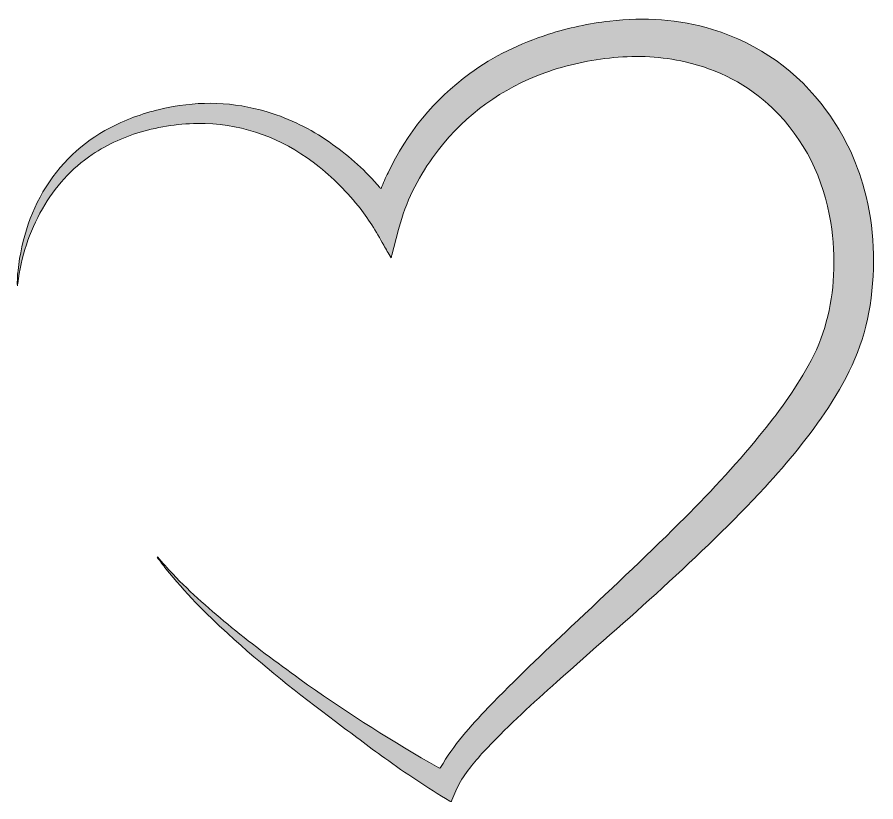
# Model space of a CAD drawing. Extents: x 601 to 1458, y -1426 to -737.
# Drawn here: x 705 to 1458, y -1426 to -737 of the extents above; entities that cross this region are included whole.
import ezdxf

# ---------------------------------------------------------------- set-up
doc = ezdxf.new("R2010")
doc.units = 0
doc.header["$MEASUREMENT"] = 0
doc.layers.add('katman 1', color=7, linetype='Continuous')

# ---------------------------------------------------------------- blocks, each defined once
blk = doc.blocks.new('block 3')
at = {"layer": 'katman 1', "true_color": 0x01c900}
h = blk.add_hatch(color=92, dxfattribs=at)
h.dxf.hatch_style = 2
edge = h.paths.add_edge_path()
edge.add_spline(control_points=[(827.68, -1211.21), (832, -1216.27), (836.42, -1221.25), (840.99, -1226.08), (857.02, -1243.05), (874.64, -1258.28), (892.67, -1273.05), (912.03, -1288.92), (932.11, -1303.84), (952.43, -1318.45), (989.17, -1344.86), (1027.27, -1369.13), (1066.42, -1391.78), (1069.12, -1393.34), (1071.83, -1394.85), (1074.53, -1396.41), (1075.12, -1396.75), (1075.54, -1397.01), (1076.03, -1396.16), (1087.3, -1376.49), (1102.38, -1359.82), (1117.88, -1343.52), (1141.28, -1318.9), (1166.13, -1295.76), (1190.76, -1272.39), (1222.47, -1242.29), (1254.59, -1212.62), (1285.51, -1181.7), (1310.12, -1157.09), (1333.97, -1131.77), (1355.97, -1104.77), (1371.75, -1085.39), (1386.4, -1065.27), (1398.74, -1043.45), (1412.76, -1018.67), (1419.42, -991.98), (1420.94, -963.78), (1421.77, -948.32), (1421.01, -932.94), (1418.46, -917.67), (1411.97, -878.84), (1395.86, -844.84), (1367.3, -817.28), (1345.7, -796.45), (1319.92, -783.33), (1290.78, -776.65), (1270.08, -771.91), (1249.14, -770.84), (1228.03, -772.87), (1207.27, -774.87), (1187.01, -779.12), (1167.39, -786.25), (1129.86, -799.9), (1098.67, -822.32), (1074.15, -853.88), (1060.02, -872.07), (1048.88, -891.94), (1042.03, -914), (1038.8, -924.39), (1036.3, -935.02), (1033.48, -945.54), (1033.23, -946.45), (1032.99, -947.36), (1032.63, -948.67), (1030.36, -944.74), (1028.23, -941.15), (1026.18, -937.51), (1019.42, -925.53), (1012.51, -913.67), (1003.72, -903), (991.96, -888.72), (979.01, -875.72), (964.17, -864.67), (936.09, -843.76), (904.74, -831.83), (869.55, -830.75), (851.21, -830.18), (833.23, -832.63), (815.54, -837.48), (799.38, -841.91), (784.29, -848.63), (770.38, -857.98), (751.97, -870.35), (737.57, -886.43), (726.64, -905.66), (715.06, -926.03), (707.88, -947.87), (705.06, -971.14), (705.02, -971.46), (704.97, -971.77), (704.93, -972.08), (704.88, -972.45), (704.83, -972.82), (704.68, -973.18), (704.52, -968.69), (704.76, -964.21), (705.26, -959.76), (708.4, -931.65), (716.83, -905.42), (732.8, -881.84), (748.66, -858.43), (769.77, -841.35), (795.49, -829.81), (810.21, -823.21), (825.57, -818.77), (841.44, -815.88), (870.94, -810.5), (899.9, -812.62), (928.35, -821.91), (947.44, -828.14), (965.01, -837.38), (981.35, -849.02), (996.68, -859.93), (1010.44, -872.57), (1022.71, -886.83), (1022.99, -887.16), (1023.19, -887.59), (1023.85, -887.72), (1025.74, -883.08), (1027.79, -878.47), (1029.95, -873.91), (1046.55, -838.92), (1070.41, -809.92), (1101.58, -786.94), (1122.6, -771.44), (1145.85, -760.31), (1170.64, -752.4), (1188.22, -746.79), (1206.21, -742.88), (1224.55, -740.8), (1254.99, -737.36), (1285.1, -738.99), (1314.52, -748.1), (1355.74, -760.86), (1389.19, -784.69), (1414.75, -819.47), (1430.12, -840.39), (1440.94, -863.52), (1447.87, -888.5), (1457.17, -922.08), (1457.97, -956.01), (1452.9, -990.36), (1448.04, -1023.3), (1434.45, -1052.5), (1416.41, -1079.99), (1399.98, -1105.02), (1380.95, -1127.96), (1360.75, -1149.98), (1332.32, -1180.97), (1301.79, -1209.83), (1270.86, -1238.28), (1240.37, -1266.31), (1208.92, -1293.26), (1178.07, -1320.89), (1157.22, -1339.56), (1136.52, -1358.39), (1117.24, -1378.71), (1108.48, -1387.92), (1100.09, -1397.45), (1093.51, -1408.41), (1090.39, -1413.61), (1088.4, -1419.32), (1086.02, -1424.85), (1085.55, -1425.94), (1085.26, -1426.24), (1084.09, -1425.54), (1064.44, -1413.94), (1045.59, -1401.14), (1027.05, -1387.86), (1012.44, -1377.4), (998.2, -1366.42), (983.8, -1355.66), (951.23, -1331.33), (919.41, -1306.07), (889.41, -1278.6), (870.02, -1260.84), (851.49, -1242.24), (835.05, -1221.65), (832.42, -1218.35), (829.92, -1214.94), (827.35, -1211.58), (827.46, -1211.46), (827.57, -1211.33), (827.68, -1211.21)], knot_values=[0, 0, 0, 0, 1, 1, 1, 2, 2, 2, 3, 3, 3, 4, 4, 4, 5, 5, 5, 6, 6, 6, 7, 7, 7, 8, 8, 8, 9, 9, 9, 10, 10, 10, 11, 11, 11, 12, 12, 12, 13, 13, 13, 14, 14, 14, 15, 15, 15, 16, 16, 16, 17, 17, 17, 18, 18, 18, 19, 19, 19, 20, 20, 20, 21, 21, 21, 22, 22, 22, 23, 23, 23, 24, 24, 24, 25, 25, 25, 26, 26, 26, 27, 27, 27, 28, 28, 28, 29, 29, 29, 30, 30, 30, 31, 31, 31, 32, 32, 32, 33, 33, 33, 34, 34, 34, 35, 35, 35, 36, 36, 36, 37, 37, 37, 38, 38, 38, 39, 39, 39, 40, 40, 40, 41, 41, 41, 42, 42, 42, 43, 43, 43, 44, 44, 44, 45, 45, 45, 46, 46, 46, 47, 47, 47, 48, 48, 48, 49, 49, 49, 50, 50, 50, 51, 51, 51, 52, 52, 52, 53, 53, 53, 54, 54, 54, 55, 55, 55, 56, 56, 56, 57, 57, 57, 58, 58, 58, 59, 59, 59, 60, 60, 60, 61, 61, 61, 61], degree=3, periodic=1)
at = {"layer": 'katman 1', "lineweight": 0}
blk.add_open_spline([(827.68, -1211.21), (832, -1216.27), (836.42, -1221.25), (840.99, -1226.08), (857.02, -1243.05), (874.64, -1258.28), (892.67, -1273.05), (912.03, -1288.92), (932.11, -1303.84), (952.43, -1318.45), (989.17, -1344.86), (1027.27, -1369.13), (1066.42, -1391.78), (1069.12, -1393.34), (1071.83, -1394.85), (1074.53, -1396.41), (1075.12, -1396.75), (1075.54, -1397.01), (1076.03, -1396.16), (1087.3, -1376.49), (1102.38, -1359.82), (1117.88, -1343.52), (1141.28, -1318.9), (1166.13, -1295.76), (1190.76, -1272.39), (1222.47, -1242.29), (1254.59, -1212.62), (1285.51, -1181.7), (1310.12, -1157.09), (1333.97, -1131.77), (1355.97, -1104.77), (1371.75, -1085.39), (1386.4, -1065.27), (1398.74, -1043.45), (1412.76, -1018.67), (1419.42, -991.98), (1420.94, -963.78), (1421.77, -948.32), (1421.01, -932.94), (1418.46, -917.67), (1411.97, -878.84), (1395.86, -844.84), (1367.3, -817.28), (1345.7, -796.45), (1319.92, -783.33), (1290.78, -776.65), (1270.08, -771.91), (1249.14, -770.84), (1228.03, -772.87), (1207.27, -774.87), (1187.01, -779.12), (1167.39, -786.25), (1129.86, -799.9), (1098.67, -822.32), (1074.15, -853.88), (1060.02, -872.07), (1048.88, -891.94), (1042.03, -914), (1038.8, -924.39), (1036.3, -935.02), (1033.48, -945.54), (1033.23, -946.45), (1032.99, -947.36), (1032.63, -948.67), (1030.36, -944.74), (1028.23, -941.15), (1026.18, -937.51), (1019.42, -925.53), (1012.51, -913.67), (1003.72, -903), (991.96, -888.72), (979.01, -875.72), (964.17, -864.67), (936.09, -843.76), (904.74, -831.83), (869.55, -830.75), (851.21, -830.18), (833.23, -832.63), (815.54, -837.48), (799.38, -841.91), (784.29, -848.63), (770.38, -857.98), (751.97, -870.35), (737.57, -886.43), (726.64, -905.66), (715.06, -926.03), (707.88, -947.87), (705.06, -971.14), (705.02, -971.46), (704.97, -971.77), (704.93, -972.08), (704.88, -972.45), (704.83, -972.82), (704.68, -973.18), (704.52, -968.69), (704.76, -964.21), (705.26, -959.76), (708.4, -931.65), (716.83, -905.42), (732.8, -881.84), (748.66, -858.43), (769.77, -841.35), (795.49, -829.81), (810.21, -823.21), (825.57, -818.77), (841.44, -815.88), (870.94, -810.5), (899.9, -812.62), (928.35, -821.91), (947.44, -828.14), (965.01, -837.38), (981.35, -849.02), (996.68, -859.93), (1010.44, -872.57), (1022.71, -886.83), (1022.99, -887.16), (1023.19, -887.59), (1023.85, -887.72), (1025.74, -883.08), (1027.79, -878.47), (1029.95, -873.91), (1046.55, -838.92), (1070.41, -809.92), (1101.58, -786.94), (1122.6, -771.44), (1145.85, -760.31), (1170.64, -752.4), (1188.22, -746.79), (1206.21, -742.88), (1224.55, -740.8), (1254.99, -737.36), (1285.1, -738.99), (1314.52, -748.1), (1355.74, -760.86), (1389.19, -784.69), (1414.75, -819.47), (1430.12, -840.39), (1440.94, -863.52), (1447.87, -888.5), (1457.17, -922.08), (1457.97, -956.01), (1452.9, -990.36), (1448.04, -1023.3), (1434.45, -1052.5), (1416.41, -1079.99), (1399.98, -1105.02), (1380.95, -1127.96), (1360.75, -1149.98), (1332.32, -1180.97), (1301.79, -1209.83), (1270.86, -1238.28), (1240.37, -1266.31), (1208.92, -1293.26), (1178.07, -1320.89), (1157.22, -1339.56), (1136.52, -1358.39), (1117.24, -1378.71), (1108.48, -1387.92), (1100.09, -1397.45), (1093.51, -1408.41), (1090.39, -1413.61), (1088.4, -1419.32), (1086.02, -1424.85), (1085.55, -1425.94), (1085.26, -1426.24), (1084.09, -1425.54), (1064.44, -1413.94), (1045.59, -1401.14), (1027.05, -1387.86), (1012.44, -1377.4), (998.2, -1366.42), (983.8, -1355.66), (951.23, -1331.33), (919.41, -1306.07), (889.41, -1278.6), (870.02, -1260.84), (851.49, -1242.24), (835.05, -1221.65), (832.42, -1218.35), (829.92, -1214.94), (827.35, -1211.58), (827.46, -1211.46), (827.57, -1211.33), (827.68, -1211.21)], degree=3, knots=[0, 0, 0, 0, 1, 1, 1, 2, 2, 2, 3, 3, 3, 4, 4, 4, 5, 5, 5, 6, 6, 6, 7, 7, 7, 8, 8, 8, 9, 9, 9, 10, 10, 10, 11, 11, 11, 12, 12, 12, 13, 13, 13, 14, 14, 14, 15, 15, 15, 16, 16, 16, 17, 17, 17, 18, 18, 18, 19, 19, 19, 20, 20, 20, 21, 21, 21, 22, 22, 22, 23, 23, 23, 24, 24, 24, 25, 25, 25, 26, 26, 26, 27, 27, 27, 28, 28, 28, 29, 29, 29, 30, 30, 30, 31, 31, 31, 32, 32, 32, 33, 33, 33, 34, 34, 34, 35, 35, 35, 36, 36, 36, 37, 37, 37, 38, 38, 38, 39, 39, 39, 40, 40, 40, 41, 41, 41, 42, 42, 42, 43, 43, 43, 44, 44, 44, 45, 45, 45, 46, 46, 46, 47, 47, 47, 48, 48, 48, 49, 49, 49, 50, 50, 50, 51, 51, 51, 52, 52, 52, 53, 53, 53, 54, 54, 54, 55, 55, 55, 56, 56, 56, 57, 57, 57, 58, 58, 58, 59, 59, 59, 60, 60, 60, 61, 61, 61, 61], dxfattribs=at)
blk = doc.blocks.new('block 2')
at = {"layer": 'katman 1'}
blk.add_blockref('block 3', (0, 0), dxfattribs=at)

msp = doc.modelspace()

# ---------------------------------------------------------------- block references
at = {"layer": 'katman 1'}
msp.add_blockref('block 2', (0, 0), dxfattribs=at)

doc.saveas('drawing.dxf')
